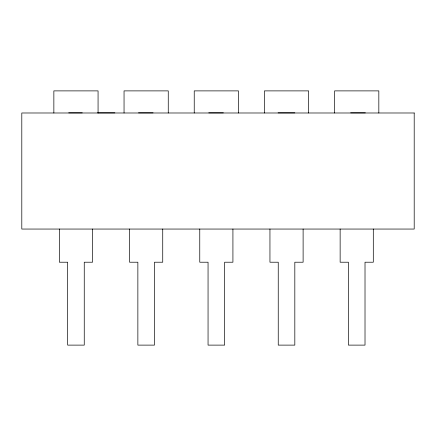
<?xml version="1.0" encoding="UTF-8"?>
<svg xmlns="http://www.w3.org/2000/svg" width="436" height="436" viewBox="0 0 436 436"><rect width="100%" height="100%" fill="white"/><g stroke="black" fill="none" stroke-linecap="round" stroke-linejoin="round"><path stroke-width="0.65" d="M68.719 112.853L82.268 112.853M97.691 112.853L114.875 112.853M138.512 112.853L153.085 112.853M208.768 112.853L223.357 112.853M278.086 112.853L294.834 112.853M350.648 112.853L365.346 112.853M378.83 112.989L378.83 90.884L334.614 90.884L334.614 112.989M373.303 229.053L373.303 262.216L365.014 262.216L365.014 345.116L348.429 345.116L348.429 262.216L340.14 262.216L340.14 229.053M308.639 112.989L308.639 90.884L264.423 90.884L264.423 112.989M303.113 229.053L303.113 262.216L294.823 262.216L294.823 345.116L278.244 345.116L278.244 262.216L269.949 262.216L269.949 229.053M238.448 112.989L238.448 90.884L194.233 90.884L194.233 112.989M232.922 229.053L232.922 262.216L224.633 262.216L224.633 345.116L208.054 345.116L208.054 262.216L199.764 262.216L199.764 229.053M168.258 112.989L168.258 90.884L124.047 90.884L124.047 112.989M162.732 229.053L162.732 262.216L154.442 262.216L154.442 345.116L137.863 345.116L137.863 262.216L129.574 262.216L129.574 229.053M98.067 112.989L98.067 90.884L53.857 90.884L53.857 112.989M92.541 229.053L92.541 262.216L84.252 262.216L84.252 345.116L67.673 345.116L67.673 262.216L59.383 262.216L59.383 229.053M414.2 112.989L21.8 112.989L21.8 229.053L414.2 229.053L414.2 112.989"/></g></svg>
